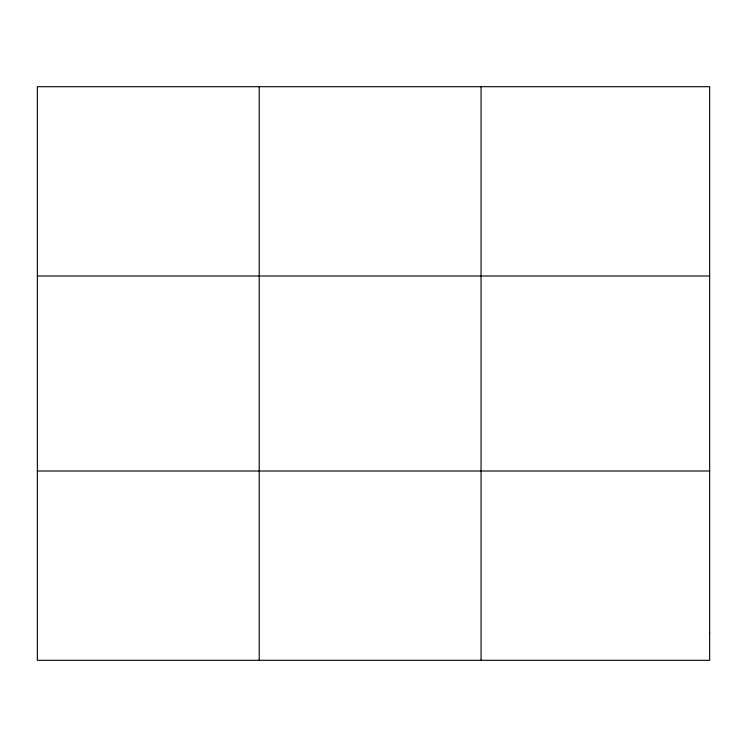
<?xml version="1.0" encoding="UTF-8"?>
<svg xmlns="http://www.w3.org/2000/svg" width="747" height="747" viewBox="0 0 747 747"><rect width="100%" height="100%" fill="white"/><g stroke="black" fill="none" stroke-linecap="round" stroke-linejoin="round"><path stroke-width="1.12" d="M259.209 86.699L259.209 660.301M481.068 86.699L481.068 660.301M37.35 275.988L709.65 275.988M37.35 471.012L709.65 471.012M709.65 633.26L709.65 660.301L37.35 660.301L37.35 86.699L709.65 86.699L709.65 633.26"/></g></svg>
